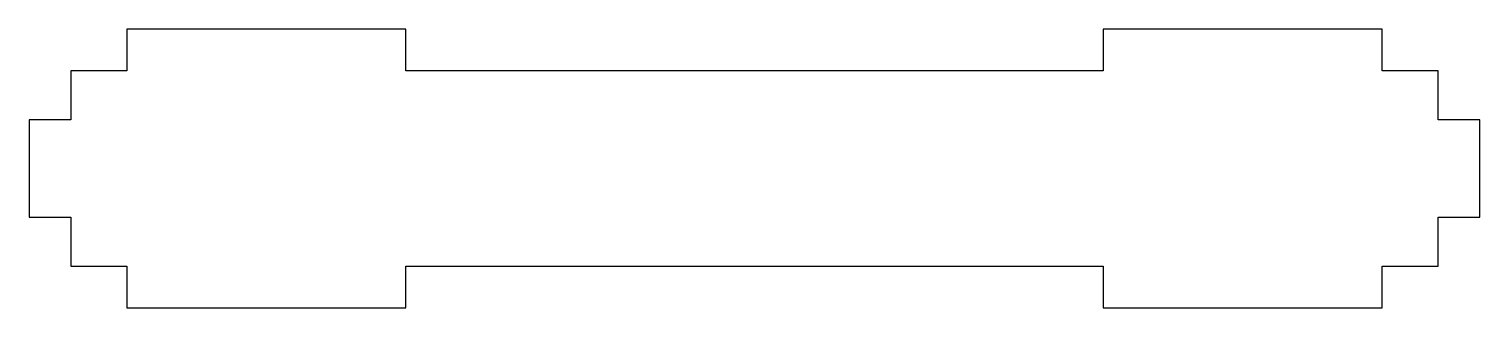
# Model space of a CAD drawing. Extents: x -52 to 52, y 4 to 24.
import ezdxf

# ---------------------------------------------------------------- set-up
doc = ezdxf.new("R2010")
doc.units = 0
doc.layers.get('0').update_dxf_attribs({"linetype": 'continuous'})

# ---------------------------------------------------------------- blocks, each defined once
blk = doc.blocks.new('BODY011')
at = {"color": 0}
for p, q in [((-25, 24), (-45, 24)), ((-45, 24), (-45, 21)), ((-25, 21), (-25, 24)), ((45, 24), (25, 24)), ((25, 24), (25, 21)), ((45, 21), (45, 24)), ((-45, 21), (-49, 21)), ((-49, 21), (-49, 17.5)), ((25, 21), (-25, 21)), ((49, 21), (45, 21)), ((49, 17.5), (49, 21)), ((-49, 17.5), (-52, 17.5)), ((-52, 17.5), (-52, 10.5)), ((52, 17.5), (49, 17.5)), ((52, 10.5), (52, 17.5)), ((-52, 10.5), (-49, 10.5)), ((-49, 10.5), (-49, 7)), ((49, 7), (49, 10.5)), ((49, 10.5), (52, 10.5)), ((-49, 7), (-45, 7)), ((-45, 7), (-45, 4)), ((-25, 4), (-25, 7)), ((-25, 7), (25, 7)), ((25, 7), (25, 4)), ((45, 4), (45, 7)), ((45, 7), (49, 7)), ((-45, 4), (-25, 4)), ((25, 4), (45, 4))]:
    blk.add_line(p, q, dxfattribs=at)

msp = doc.modelspace()

# ---------------------------------------------------------------- block references
at = {"color": 0}
msp.add_blockref('BODY011', (0, 0), dxfattribs=at)

doc.saveas('drawing.dxf')
